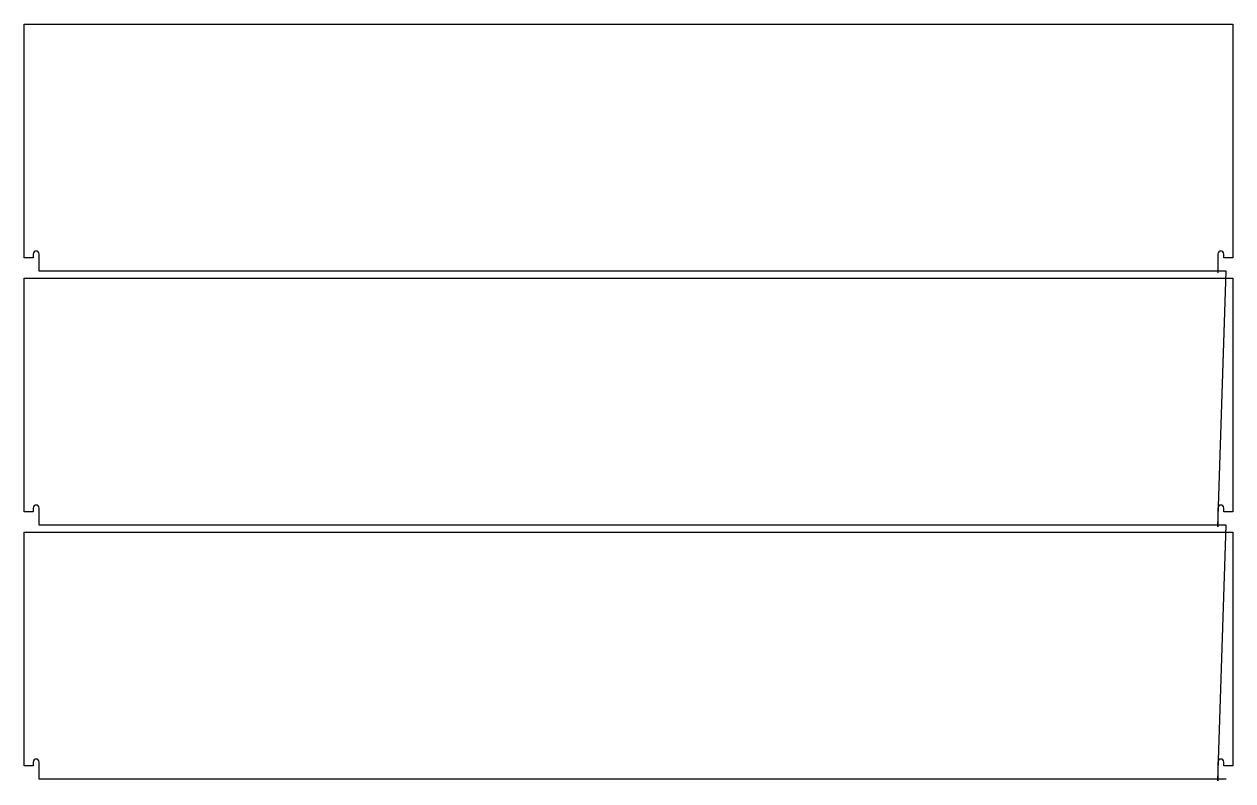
# Model space of a CAD drawing. Header units: metres. Extents: x 8 to 4431, y 2 to 2770.
import ezdxf

# ---------------------------------------------------------------- set-up
doc = ezdxf.new("R2010")
doc.units = ezdxf.units.M

msp = doc.modelspace()

# ---------------------------------------------------------------- linework, layer by layer
at = {"layer": 'TOOL_0'}
for p, q in [((8, 1915.463), (8, 2770.463)), ((8, 2770.463), (4431, 2770.463)), ((4431, 2770.463), (4431, 1915.463)), ((41, 1915.463), (8, 1915.463)), ((41, 1929.463), (41, 1915.463)), ((63, 1866.463), (63, 1929.463)), ((4376, 1929.463), (4376, 1866.463)), ((4398, 1915.463), (4398, 1929.463)), ((4431, 1915.463), (4398, 1915.463)), ((4376, 1866.463), (63, 1866.463)), ((4376, 931.442), (4407.159, 1866.463)), ((4407.159, 1866.463), (4376, 1866.463)), ((4376, 1866.463), (4376, 1860.674)), ((8, 986.231), (8, 1841.231)), ((8, 1841.231), (4431, 1841.231)), ((4431, 1841.231), (4431, 986.231)), ((41, 986.231), (8, 986.231)), ((41, 1000.231), (41, 986.231)), ((63, 937.231), (63, 1000.231)), ((4376, 1000.231), (4376, 937.231)), ((4398, 986.231), (4398, 1000.231)), ((4431, 986.231), (4398, 986.231)), ((4376, 937.231), (63, 937.231)), ((4376, 2.212), (4407.159, 937.231)), ((4407.159, 937.231), (4376, 937.231)), ((4376, 937.231), (4376, 931.442)), ((8, 57.001), (8, 912.001)), ((8, 912.001), (4431, 912.001)), ((4431, 912.001), (4431, 57.001)), ((41, 57.001), (8, 57.001)), ((41, 71.001), (41, 57.001)), ((63, 8.001), (63, 71.001)), ((4376, 71.001), (4376, 8.001)), ((4398, 57.001), (4398, 71.001)), ((4431, 57.001), (4398, 57.001)), ((4376, 8.001), (63, 8.001)), ((4407.159, 8.001), (4376, 8.001)), ((4376, 8.001), (4376, 2.212))]:
    msp.add_line(p, q, dxfattribs=at)
for centre in [(52, 1929.463), (4387, 1929.463), (52, 1000.231), (4387, 1000.231), (52, 71.001), (4387, 71.001)]:
    msp.add_arc(centre, 11, 0, 180, dxfattribs=at)

doc.saveas('drawing.dxf')
